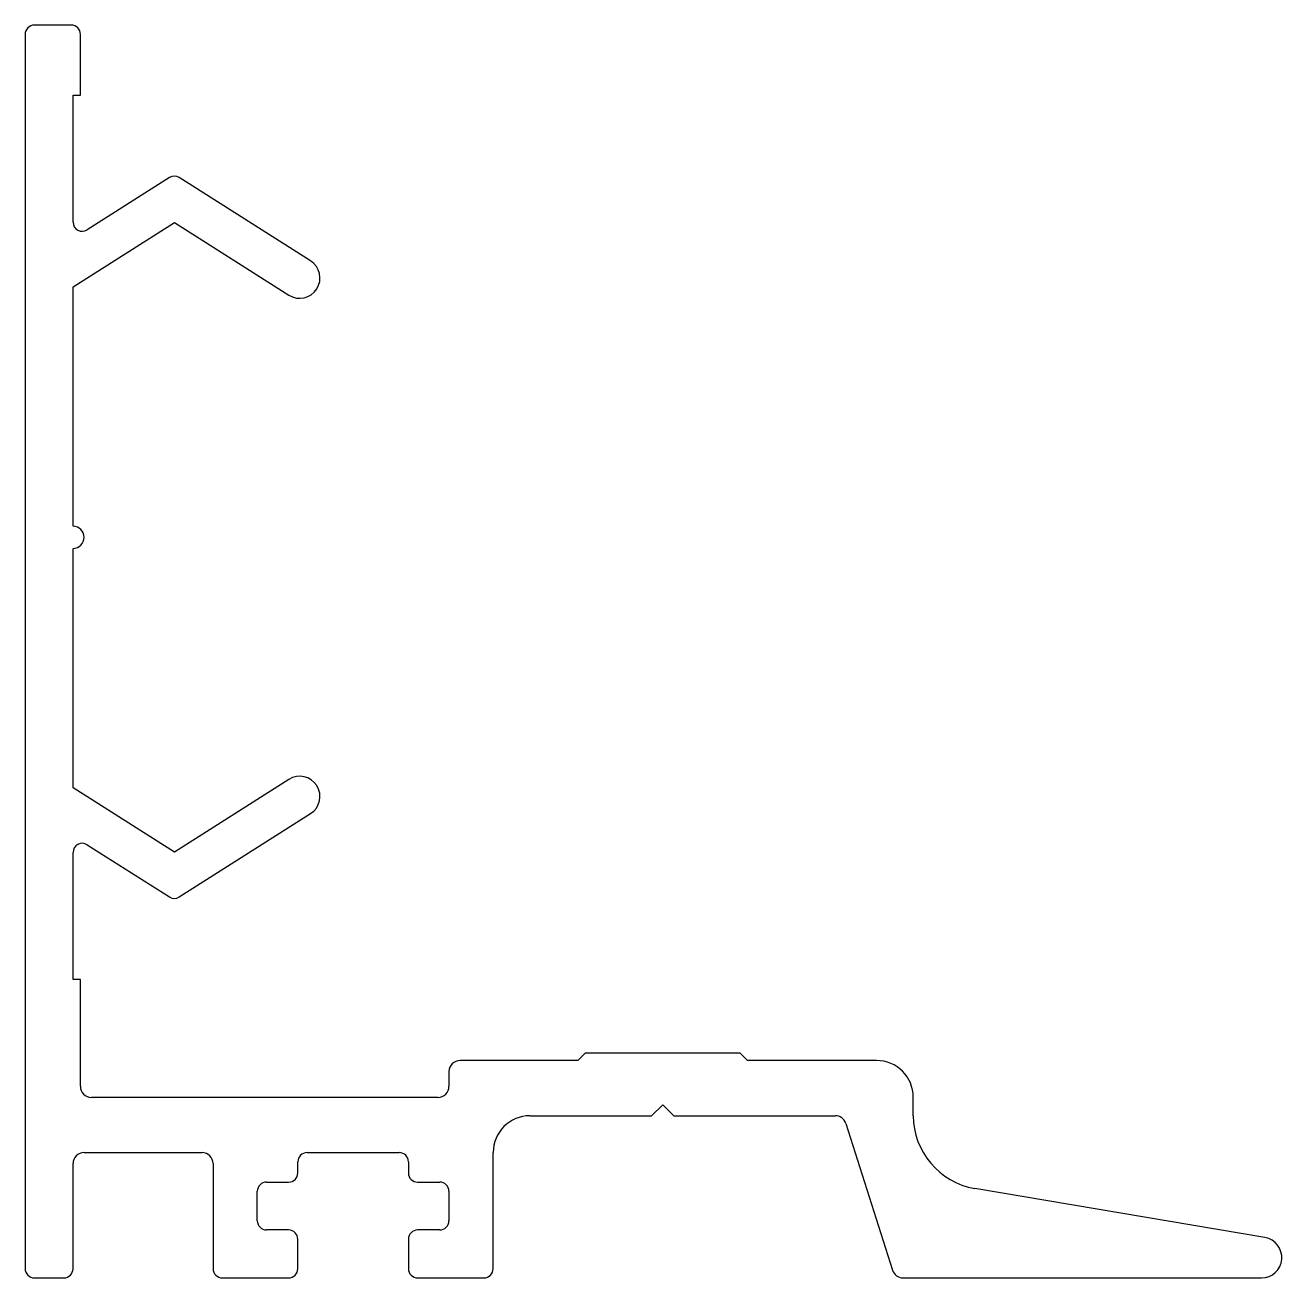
# Model space of a CAD drawing. Extents: x 891.5 to 925.6, y 533.9 to 567.9.
import ezdxf

# ---------------------------------------------------------------- set-up
doc = ezdxf.new("R2010")
doc.units = 0
doc.layers.get('0').update_dxf_attribs({"linetype": 'CONTINUOUS'})

msp = doc.modelspace()

# ---------------------------------------------------------------- linework, layer by layer
for p, q in [((892.77, 567.871), (891.77, 567.871)), ((891.52, 567.621), (891.52, 534.121)), ((893.02, 565.971), (893.02, 567.621)), ((892.82, 565.971), (893.02, 565.971)), ((892.82, 562.526), (892.82, 565.971)), ((895.436, 563.732), (893.204, 562.315)), ((899.265, 561.471), (895.704, 563.732)), ((892.82, 560.768), (895.57, 562.514)), ((895.57, 562.514), (898.675, 560.543)), ((892.82, 554.271), (892.82, 560.768)), ((892.82, 547.174), (892.82, 553.671)), ((898.675, 547.4), (895.57, 545.428)), ((895.57, 545.428), (892.82, 547.174)), ((895.704, 544.21), (899.265, 546.471)), ((893.204, 545.628), (895.436, 544.21)), ((892.82, 541.971), (892.82, 545.416)), ((893.02, 541.971), (892.82, 541.971)), ((893.02, 539.071), (893.02, 541.971)), ((906.72, 539.971), (906.52, 539.771)), ((910.92, 539.971), (906.72, 539.971)), ((911.12, 539.771), (910.92, 539.971)), ((903.02, 539.471), (903.02, 539.071)), ((906.52, 539.771), (903.32, 539.771)), ((914.62, 539.771), (911.12, 539.771)), ((902.72, 538.771), (893.32, 538.771)), ((908.52, 538.271), (908.82, 538.571)), ((908.82, 538.571), (909.12, 538.271)), ((915.62, 538.271), (915.62, 538.771)), ((905.22, 538.271), (908.52, 538.271)), ((909.12, 538.271), (913.501, 538.271)), ((913.787, 538.062), (915.054, 534.08)), ((893.12, 537.271), (896.32, 537.271)), ((899.17, 537.271), (901.67, 537.271)), ((904.22, 534.121), (904.22, 537.271)), ((892.82, 534.121), (892.82, 536.971)), ((896.62, 536.971), (896.62, 534.121)), ((898.92, 536.721), (898.92, 537.021)), ((901.92, 537.021), (901.92, 536.721)), ((898.07, 536.471), (898.67, 536.471)), ((902.17, 536.471), (902.77, 536.471)), ((897.82, 535.421), (897.82, 536.221)), ((903.02, 536.221), (903.02, 535.421)), ((925.162, 534.964), (917.286, 536.299)), ((898.67, 535.171), (898.07, 535.171)), ((902.77, 535.171), (902.17, 535.171)), ((898.92, 534.121), (898.92, 534.921)), ((901.92, 534.921), (901.92, 534.121)), ((891.77, 533.871), (892.57, 533.871)), ((896.87, 533.871), (898.67, 533.871)), ((902.17, 533.871), (903.97, 533.871)), ((915.339, 533.871), (925.07, 533.871))]:
    msp.add_line(p, q)
for centre, radius, start, end in [((891.77, 567.621), 0.25, 90, 180), ((892.77, 567.621), 0.25, 0, 90), ((895.57, 563.521), 0.25, 57.5861, 122.4139), ((893.07, 562.526), 0.25, 180, 302.4139), ((898.97, 561.007), 0.55, 237.5861, 57.5861), ((892.82, 553.971), 0.3, 270, 90), ((898.97, 546.936), 0.55, 302.4139, 122.4139), ((893.07, 545.416), 0.25, 57.5861, 180), ((895.57, 544.421), 0.25, 237.5861, 302.4139), ((903.32, 539.471), 0.3, 90, 180), ((914.62, 538.771), 1, 0, 90), ((893.32, 539.071), 0.3, 180, 270), ((902.72, 539.071), 0.3, 270, 0), ((905.22, 537.271), 1, 90, 180), ((913.501, 537.971), 0.3, 17.6501, 90), ((917.62, 538.271), 2, 180, 260.3738), ((893.12, 536.971), 0.3, 90, 180), ((896.32, 536.971), 0.3, 0, 90), ((899.17, 537.021), 0.25, 90, 180), ((901.67, 537.021), 0.25, 0, 90), ((898.07, 536.221), 0.25, 90, 180), ((898.67, 536.721), 0.25, 270, 0), ((902.17, 536.721), 0.25, 180, 270), ((902.77, 536.221), 0.25, 0, 90), ((898.07, 535.421), 0.25, 180, 270), ((902.77, 535.421), 0.25, 270, 0), ((898.67, 534.921), 0.25, 0, 90), ((902.17, 534.921), 0.25, 90, 180), ((925.07, 534.421), 0.55, 270, 80.3738), ((891.77, 534.121), 0.25, 180, 270), ((892.57, 534.121), 0.25, 270, 360), ((896.87, 534.121), 0.25, 180, 270), ((898.67, 534.121), 0.25, 270, 0), ((902.17, 534.121), 0.25, 180, 270), ((903.97, 534.121), 0.25, 270, 0), ((915.339, 534.171), 0.3, 197.6501, 270)]:
    msp.add_arc(centre, radius, start, end)

doc.saveas('drawing.dxf')
